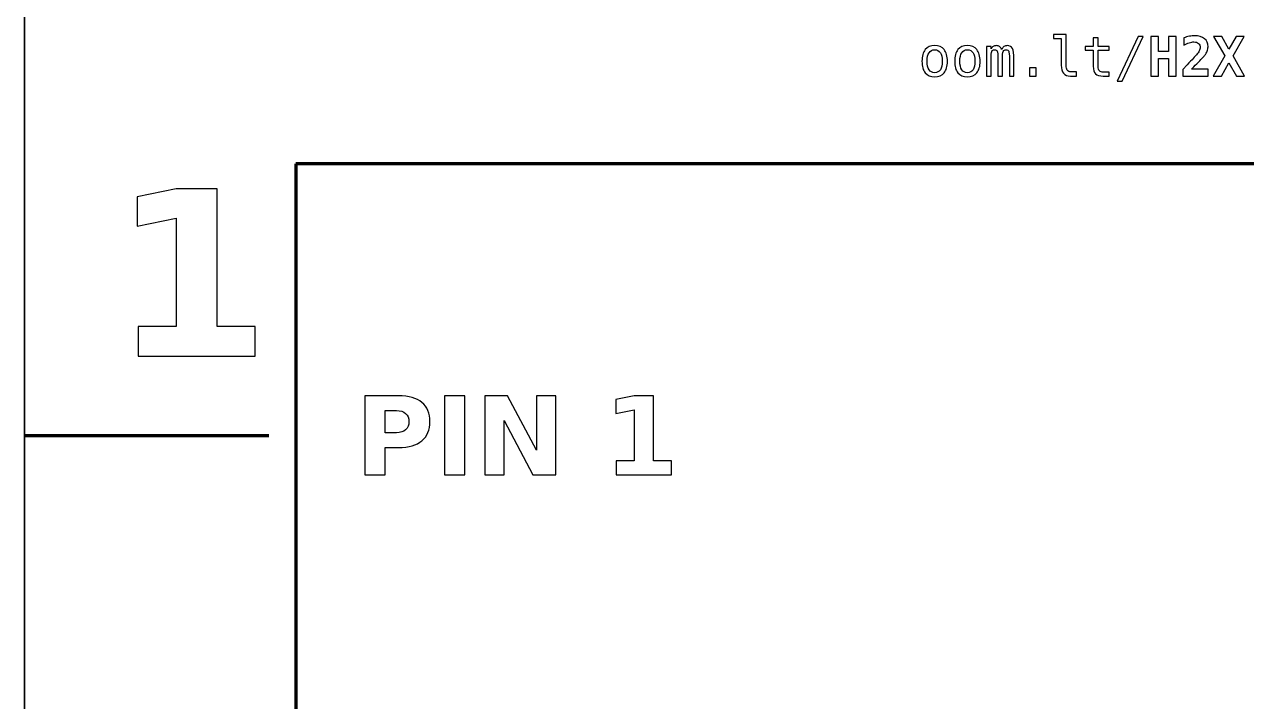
# Model space of a CAD drawing. Header units: centimetres. Extents: x -12.5 to -8.5, y -16.85 to -11.85.
# Drawn here: x -12.5 to -10.25, y -14.34 to -13.093 of the extents above; entities that cross this region are included whole.
import ezdxf

# ---------------------------------------------------------------- set-up
doc = ezdxf.new("R2010")
doc.units = ezdxf.units.CM
doc.header["$MEASUREMENT"] = 0
doc.layers.add('Layer 1', color=7, linetype='Continuous')

msp = doc.modelspace()

# ---------------------------------------------------------------- linework, layer by layer
at = {"layer": 'Layer 1', "color": 7, "lineweight": 35}
msp.add_open_spline([(-12.5, -11.85), (-12.5, -11.85), (-8.5, -11.85), (-8.5, -11.85), (-8.5, -11.85), (-8.5, -11.85), (-8.5, -16.85), (-8.5, -16.85), (-8.5, -16.85), (-8.5, -16.85), (-12.5, -16.85), (-12.5, -16.85), (-12.5, -16.85), (-12.5, -16.85), (-12.5, -11.85), (-12.5, -11.85)], degree=3, knots=[0, 0, 0, 0, 0.25, 0.25, 0.25, 0.25, 0.5, 0.5, 0.5, 0.5, 0.75, 0.75, 0.75, 0.75, 1, 1, 1, 1], dxfattribs=at)
at = {"layer": 'Layer 1', "color": 250}
for points, knots in [([(-10.58187, -13.16842), (-10.58187, -13.17246), (-10.58114, -13.17549), (-10.57965, -13.17754), (-10.57965, -13.17754), (-10.57817, -13.17959), (-10.57599, -13.18062), (-10.57309, -13.18062), (-10.57309, -13.18062), (-10.57309, -13.18062), (-10.56259, -13.18062), (-10.56259, -13.18062), (-10.56259, -13.18062), (-10.56259, -13.18062), (-10.56259, -13.18824), (-10.56259, -13.18824), (-10.56259, -13.18824), (-10.56259, -13.18824), (-10.57395, -13.18824), (-10.57395, -13.18824), (-10.57395, -13.18824), (-10.57934, -13.18824), (-10.58349, -13.18651), (-10.58644, -13.18306), (-10.58644, -13.18306), (-10.58939, -13.17961), (-10.59085, -13.17472), (-10.59085, -13.16842), (-10.59085, -13.16842), (-10.59085, -13.16842), (-10.59085, -13.11876), (-10.59085, -13.11876), (-10.59085, -13.11876), (-10.59085, -13.11876), (-10.60525, -13.11876), (-10.60525, -13.11876), (-10.60525, -13.11876), (-10.60525, -13.11876), (-10.60525, -13.11172), (-10.60525, -13.11172), (-10.60525, -13.11172), (-10.60525, -13.11172), (-10.58187, -13.11172), (-10.58187, -13.11172), (-10.58187, -13.11172), (-10.58187, -13.11172), (-10.58187, -13.16842), (-10.58187, -13.16842)], [0, 0, 0, 0, 0.0833333, 0.0833333, 0.0833333, 0.0833333, 0.1666667, 0.1666667, 0.1666667, 0.1666667, 0.25, 0.25, 0.25, 0.25, 0.3333333, 0.3333333, 0.3333333, 0.3333333, 0.4166667, 0.4166667, 0.4166667, 0.4166667, 0.5, 0.5, 0.5, 0.5, 0.5833333, 0.5833333, 0.5833333, 0.5833333, 0.6666667, 0.6666667, 0.6666667, 0.6666667, 0.75, 0.75, 0.75, 0.75, 0.8333333, 0.8333333, 0.8333333, 0.8333333, 0.9166667, 0.9166667, 0.9166667, 0.9166667, 1, 1, 1, 1]), ([(-10.52289, -13.11802), (-10.52289, -13.11802), (-10.52289, -13.13356), (-10.52289, -13.13356), (-10.52289, -13.13356), (-10.52289, -13.13356), (-10.50247, -13.13356), (-10.50247, -13.13356), (-10.50247, -13.13356), (-10.50247, -13.13356), (-10.50247, -13.14054), (-10.50247, -13.14054), (-10.50247, -13.14054), (-10.50247, -13.14054), (-10.52289, -13.14054), (-10.52289, -13.14054), (-10.52289, -13.14054), (-10.52289, -13.14054), (-10.52289, -13.17022), (-10.52289, -13.17022), (-10.52289, -13.17022), (-10.52289, -13.17426), (-10.52212, -13.17707), (-10.52059, -13.17866), (-10.52059, -13.17866), (-10.51905, -13.18026), (-10.51639, -13.18106), (-10.51259, -13.18106), (-10.51259, -13.18106), (-10.51259, -13.18106), (-10.50247, -13.18106), (-10.50247, -13.18106), (-10.50247, -13.18106), (-10.50247, -13.18106), (-10.50247, -13.18824), (-10.50247, -13.18824), (-10.50247, -13.18824), (-10.50247, -13.18824), (-10.51345, -13.18824), (-10.51345, -13.18824), (-10.51345, -13.18824), (-10.5202, -13.18824), (-10.52495, -13.18689), (-10.52772, -13.18419), (-10.52772, -13.18419), (-10.53049, -13.18149), (-10.53187, -13.17682), (-10.53187, -13.17022), (-10.53187, -13.17022), (-10.53187, -13.17022), (-10.53187, -13.14054), (-10.53187, -13.14054), (-10.53187, -13.14054), (-10.53187, -13.14054), (-10.54647, -13.14054), (-10.54647, -13.14054), (-10.54647, -13.14054), (-10.54647, -13.14054), (-10.54647, -13.13356), (-10.54647, -13.13356), (-10.54647, -13.13356), (-10.54647, -13.13356), (-10.53187, -13.13356), (-10.53187, -13.13356), (-10.53187, -13.13356), (-10.53187, -13.13356), (-10.53187, -13.11802), (-10.53187, -13.11802), (-10.53187, -13.11802), (-10.53187, -13.11802), (-10.52289, -13.11802), (-10.52289, -13.11802)], [0, 0, 0, 0, 0.0555556, 0.0555556, 0.0555556, 0.0555556, 0.1111111, 0.1111111, 0.1111111, 0.1111111, 0.1666667, 0.1666667, 0.1666667, 0.1666667, 0.2222222, 0.2222222, 0.2222222, 0.2222222, 0.2777778, 0.2777778, 0.2777778, 0.2777778, 0.3333333, 0.3333333, 0.3333333, 0.3333333, 0.3888889, 0.3888889, 0.3888889, 0.3888889, 0.4444444, 0.4444444, 0.4444444, 0.4444444, 0.5, 0.5, 0.5, 0.5, 0.5555556, 0.5555556, 0.5555556, 0.5555556, 0.6111111, 0.6111111, 0.6111111, 0.6111111, 0.6666667, 0.6666667, 0.6666667, 0.6666667, 0.7222222, 0.7222222, 0.7222222, 0.7222222, 0.7777778, 0.7777778, 0.7777778, 0.7777778, 0.8333333, 0.8333333, 0.8333333, 0.8333333, 0.8888889, 0.8888889, 0.8888889, 0.8888889, 0.9444444, 0.9444444, 0.9444444, 0.9444444, 1, 1, 1, 1]), ([(-10.44925, -13.11534), (-10.44925, -13.11534), (-10.43997, -13.11534), (-10.43997, -13.11534), (-10.43997, -13.11534), (-10.43997, -13.11534), (-10.47835, -13.19752), (-10.47835, -13.19752), (-10.47835, -13.19752), (-10.47835, -13.19752), (-10.48769, -13.19752), (-10.48769, -13.19752), (-10.48769, -13.19752), (-10.48769, -13.19752), (-10.44925, -13.11534), (-10.44925, -13.11534)], [0, 0, 0, 0, 0.25, 0.25, 0.25, 0.25, 0.5, 0.5, 0.5, 0.5, 0.75, 0.75, 0.75, 0.75, 1, 1, 1, 1]), ([(-10.42579, -13.11534), (-10.42579, -13.11534), (-10.41139, -13.11534), (-10.41139, -13.11534), (-10.41139, -13.11534), (-10.41139, -13.11534), (-10.41139, -13.14312), (-10.41139, -13.14312), (-10.41139, -13.14312), (-10.41139, -13.14312), (-10.39335, -13.14312), (-10.39335, -13.14312), (-10.39335, -13.14312), (-10.39335, -13.14312), (-10.39335, -13.11534), (-10.39335, -13.11534), (-10.39335, -13.11534), (-10.39335, -13.11534), (-10.37895, -13.11534), (-10.37895, -13.11534), (-10.37895, -13.11534), (-10.37895, -13.11534), (-10.37895, -13.18824), (-10.37895, -13.18824), (-10.37895, -13.18824), (-10.37895, -13.18824), (-10.39335, -13.18824), (-10.39335, -13.18824), (-10.39335, -13.18824), (-10.39335, -13.18824), (-10.39335, -13.15582), (-10.39335, -13.15582), (-10.39335, -13.15582), (-10.39335, -13.15582), (-10.41139, -13.15582), (-10.41139, -13.15582), (-10.41139, -13.15582), (-10.41139, -13.15582), (-10.41139, -13.18824), (-10.41139, -13.18824), (-10.41139, -13.18824), (-10.41139, -13.18824), (-10.42579, -13.18824), (-10.42579, -13.18824), (-10.42579, -13.18824), (-10.42579, -13.18824), (-10.42579, -13.11534), (-10.42579, -13.11534)], [0, 0, 0, 0, 0.0833333, 0.0833333, 0.0833333, 0.0833333, 0.1666667, 0.1666667, 0.1666667, 0.1666667, 0.25, 0.25, 0.25, 0.25, 0.3333333, 0.3333333, 0.3333333, 0.3333333, 0.4166667, 0.4166667, 0.4166667, 0.4166667, 0.5, 0.5, 0.5, 0.5, 0.5833333, 0.5833333, 0.5833333, 0.5833333, 0.6666667, 0.6666667, 0.6666667, 0.6666667, 0.75, 0.75, 0.75, 0.75, 0.8333333, 0.8333333, 0.8333333, 0.8333333, 0.9166667, 0.9166667, 0.9166667, 0.9166667, 1, 1, 1, 1]), ([(-10.35109, -13.17554), (-10.35109, -13.17554), (-10.32037, -13.17554), (-10.32037, -13.17554), (-10.32037, -13.17554), (-10.32037, -13.17554), (-10.32037, -13.18824), (-10.32037, -13.18824), (-10.32037, -13.18824), (-10.32037, -13.18824), (-10.36665, -13.18824), (-10.36665, -13.18824), (-10.36665, -13.18824), (-10.36665, -13.18824), (-10.36665, -13.17592), (-10.36665, -13.17592), (-10.36665, -13.17592), (-10.36665, -13.17592), (-10.35884, -13.16764), (-10.35884, -13.16764), (-10.35884, -13.16764), (-10.34957, -13.15777), (-10.34394, -13.15171), (-10.34195, -13.14942), (-10.34195, -13.14942), (-10.33952, -13.14662), (-10.33775, -13.14414), (-10.33669, -13.14197), (-10.33669, -13.14197), (-10.3356, -13.13981), (-10.33507, -13.13767), (-10.33507, -13.13556), (-10.33507, -13.13556), (-10.33507, -13.13231), (-10.33605, -13.12979), (-10.33802, -13.12802), (-10.33802, -13.12802), (-10.33999, -13.12624), (-10.34279, -13.12536), (-10.34639, -13.12536), (-10.34639, -13.12536), (-10.34897, -13.12536), (-10.35185, -13.12587), (-10.35505, -13.12689), (-10.35505, -13.12689), (-10.35827, -13.12792), (-10.3616, -13.12941), (-10.36509, -13.13136), (-10.36509, -13.13136), (-10.36509, -13.13136), (-10.36509, -13.11792), (-10.36509, -13.11792), (-10.36509, -13.11792), (-10.3616, -13.11666), (-10.3582, -13.11569), (-10.35485, -13.11502), (-10.35485, -13.11502), (-10.35152, -13.11436), (-10.34832, -13.11402), (-10.34527, -13.11402), (-10.34527, -13.11402), (-10.33755, -13.11402), (-10.33149, -13.11582), (-10.32709, -13.11942), (-10.32709, -13.11942), (-10.32267, -13.12301), (-10.32047, -13.12792), (-10.32047, -13.13414), (-10.32047, -13.13414), (-10.32047, -13.13701), (-10.32095, -13.13969), (-10.3219, -13.14219), (-10.3219, -13.14219), (-10.32287, -13.14471), (-10.32452, -13.14749), (-10.32687, -13.15054), (-10.32687, -13.15054), (-10.32859, -13.15276), (-10.33332, -13.15774), (-10.34107, -13.16549), (-10.34107, -13.16549), (-10.34527, -13.16967), (-10.3486, -13.17304), (-10.35109, -13.17554)], [0, 0, 0, 0, 0.047619, 0.047619, 0.047619, 0.047619, 0.0952381, 0.0952381, 0.0952381, 0.0952381, 0.1428571, 0.1428571, 0.1428571, 0.1428571, 0.1904762, 0.1904762, 0.1904762, 0.1904762, 0.2380952, 0.2380952, 0.2380952, 0.2380952, 0.2857143, 0.2857143, 0.2857143, 0.2857143, 0.3333333, 0.3333333, 0.3333333, 0.3333333, 0.3809524, 0.3809524, 0.3809524, 0.3809524, 0.4285714, 0.4285714, 0.4285714, 0.4285714, 0.4761905, 0.4761905, 0.4761905, 0.4761905, 0.5238095, 0.5238095, 0.5238095, 0.5238095, 0.5714286, 0.5714286, 0.5714286, 0.5714286, 0.6190476, 0.6190476, 0.6190476, 0.6190476, 0.6666667, 0.6666667, 0.6666667, 0.6666667, 0.7142857, 0.7142857, 0.7142857, 0.7142857, 0.7619048, 0.7619048, 0.7619048, 0.7619048, 0.8095238, 0.8095238, 0.8095238, 0.8095238, 0.8571429, 0.8571429, 0.8571429, 0.8571429, 0.9047619, 0.9047619, 0.9047619, 0.9047619, 0.952381, 0.952381, 0.952381, 0.952381, 1, 1, 1, 1]), ([(-10.25319, -13.18824), (-10.25319, -13.18824), (-10.26807, -13.18824), (-10.26807, -13.18824), (-10.26807, -13.18824), (-10.26807, -13.18824), (-10.28199, -13.16412), (-10.28199, -13.16412), (-10.28199, -13.16412), (-10.28199, -13.16412), (-10.29587, -13.18824), (-10.29587, -13.18824), (-10.29587, -13.18824), (-10.29587, -13.18824), (-10.31075, -13.18824), (-10.31075, -13.18824), (-10.31075, -13.18824), (-10.31075, -13.18824), (-10.28937, -13.15122), (-10.28937, -13.15122), (-10.28937, -13.15122), (-10.28937, -13.15122), (-10.31017, -13.11534), (-10.31017, -13.11534), (-10.31017, -13.11534), (-10.31017, -13.11534), (-10.29527, -13.11534), (-10.29527, -13.11534), (-10.29527, -13.11534), (-10.29527, -13.11534), (-10.28199, -13.13854), (-10.28199, -13.13854), (-10.28199, -13.13854), (-10.28199, -13.13854), (-10.26867, -13.11534), (-10.26867, -13.11534), (-10.26867, -13.11534), (-10.26867, -13.11534), (-10.25377, -13.11534), (-10.25377, -13.11534), (-10.25377, -13.11534), (-10.25377, -13.11534), (-10.27447, -13.15122), (-10.27447, -13.15122), (-10.27447, -13.15122), (-10.27447, -13.15122), (-10.25319, -13.18824), (-10.25319, -13.18824)], [0, 0, 0, 0, 0.0833333, 0.0833333, 0.0833333, 0.0833333, 0.1666667, 0.1666667, 0.1666667, 0.1666667, 0.25, 0.25, 0.25, 0.25, 0.3333333, 0.3333333, 0.3333333, 0.3333333, 0.4166667, 0.4166667, 0.4166667, 0.4166667, 0.5, 0.5, 0.5, 0.5, 0.5833333, 0.5833333, 0.5833333, 0.5833333, 0.6666667, 0.6666667, 0.6666667, 0.6666667, 0.75, 0.75, 0.75, 0.75, 0.8333333, 0.8333333, 0.8333333, 0.8333333, 0.9166667, 0.9166667, 0.9166667, 0.9166667, 1, 1, 1, 1]), ([(-10.82379, -13.13224), (-10.8162, -13.13224), (-10.8104, -13.13469), (-10.80639, -13.13961), (-10.80639, -13.13961), (-10.80237, -13.14452), (-10.80035, -13.15164), (-10.80035, -13.16094), (-10.80035, -13.16094), (-10.80035, -13.17029), (-10.80235, -13.17741), (-10.80635, -13.18231), (-10.80635, -13.18231), (-10.81037, -13.18721), (-10.81617, -13.18966), (-10.82379, -13.18966), (-10.82379, -13.18966), (-10.83139, -13.18966), (-10.83717, -13.18721), (-10.84119, -13.18231), (-10.84119, -13.18231), (-10.84519, -13.17741), (-10.84719, -13.17029), (-10.84719, -13.16094), (-10.84719, -13.16094), (-10.84719, -13.15164), (-10.84519, -13.14452), (-10.84119, -13.13961), (-10.84119, -13.13961), (-10.83717, -13.13469), (-10.83139, -13.13224), (-10.82379, -13.13224)], [0, 0, 0, 0, 0.125, 0.125, 0.125, 0.125, 0.25, 0.25, 0.25, 0.25, 0.375, 0.375, 0.375, 0.375, 0.5, 0.5, 0.5, 0.5, 0.625, 0.625, 0.625, 0.625, 0.75, 0.75, 0.75, 0.75, 0.875, 0.875, 0.875, 0.875, 1, 1, 1, 1]), ([(-10.82379, -13.13986), (-10.82835, -13.13986), (-10.8318, -13.14162), (-10.83415, -13.14517), (-10.83415, -13.14517), (-10.8365, -13.14872), (-10.83767, -13.15399), (-10.83767, -13.16094), (-10.83767, -13.16094), (-10.83767, -13.16787), (-10.8365, -13.17312), (-10.83415, -13.17669), (-10.83415, -13.17669), (-10.8318, -13.18026), (-10.82835, -13.18204), (-10.82379, -13.18204), (-10.82379, -13.18204), (-10.8192, -13.18204), (-10.81574, -13.18026), (-10.81339, -13.17669), (-10.81339, -13.17669), (-10.81104, -13.17312), (-10.80987, -13.16787), (-10.80987, -13.16094), (-10.80987, -13.16094), (-10.80987, -13.15399), (-10.81104, -13.14872), (-10.81339, -13.14517), (-10.81339, -13.14517), (-10.81574, -13.14162), (-10.8192, -13.13986), (-10.82379, -13.13986)], [0, 0, 0, 0, 0.125, 0.125, 0.125, 0.125, 0.25, 0.25, 0.25, 0.25, 0.375, 0.375, 0.375, 0.375, 0.5, 0.5, 0.5, 0.5, 0.625, 0.625, 0.625, 0.625, 0.75, 0.75, 0.75, 0.75, 0.875, 0.875, 0.875, 0.875, 1, 1, 1, 1]), ([(-10.76359, -13.13224), (-10.756, -13.13224), (-10.7502, -13.13469), (-10.74619, -13.13961), (-10.74619, -13.13961), (-10.74217, -13.14452), (-10.74015, -13.15164), (-10.74015, -13.16094), (-10.74015, -13.16094), (-10.74015, -13.17029), (-10.74215, -13.17741), (-10.74615, -13.18231), (-10.74615, -13.18231), (-10.75017, -13.18721), (-10.75597, -13.18966), (-10.76359, -13.18966), (-10.76359, -13.18966), (-10.77119, -13.18966), (-10.77697, -13.18721), (-10.78099, -13.18231), (-10.78099, -13.18231), (-10.78499, -13.17741), (-10.78699, -13.17029), (-10.78699, -13.16094), (-10.78699, -13.16094), (-10.78699, -13.15164), (-10.78499, -13.14452), (-10.78099, -13.13961), (-10.78099, -13.13961), (-10.77697, -13.13469), (-10.77119, -13.13224), (-10.76359, -13.13224)], [0, 0, 0, 0, 0.125, 0.125, 0.125, 0.125, 0.25, 0.25, 0.25, 0.25, 0.375, 0.375, 0.375, 0.375, 0.5, 0.5, 0.5, 0.5, 0.625, 0.625, 0.625, 0.625, 0.75, 0.75, 0.75, 0.75, 0.875, 0.875, 0.875, 0.875, 1, 1, 1, 1]), ([(-10.76359, -13.13986), (-10.76815, -13.13986), (-10.7716, -13.14162), (-10.77395, -13.14517), (-10.77395, -13.14517), (-10.7763, -13.14872), (-10.77747, -13.15399), (-10.77747, -13.16094), (-10.77747, -13.16094), (-10.77747, -13.16787), (-10.7763, -13.17312), (-10.77395, -13.17669), (-10.77395, -13.17669), (-10.7716, -13.18026), (-10.76815, -13.18204), (-10.76359, -13.18204), (-10.76359, -13.18204), (-10.759, -13.18204), (-10.75554, -13.18026), (-10.75319, -13.17669), (-10.75319, -13.17669), (-10.75084, -13.17312), (-10.74967, -13.16787), (-10.74967, -13.16094), (-10.74967, -13.16094), (-10.74967, -13.15399), (-10.75084, -13.14872), (-10.75319, -13.14517), (-10.75319, -13.14517), (-10.75554, -13.14162), (-10.759, -13.13986), (-10.76359, -13.13986)], [0, 0, 0, 0, 0.125, 0.125, 0.125, 0.125, 0.25, 0.25, 0.25, 0.25, 0.375, 0.375, 0.375, 0.375, 0.5, 0.5, 0.5, 0.5, 0.625, 0.625, 0.625, 0.625, 0.75, 0.75, 0.75, 0.75, 0.875, 0.875, 0.875, 0.875, 1, 1, 1, 1]), ([(-10.70047, -13.13912), (-10.69937, -13.13677), (-10.69795, -13.13504), (-10.69624, -13.13392), (-10.69624, -13.13392), (-10.69454, -13.13281), (-10.69247, -13.13224), (-10.69007, -13.13224), (-10.69007, -13.13224), (-10.68567, -13.13224), (-10.68257, -13.13394), (-10.68077, -13.13734), (-10.68077, -13.13734), (-10.67895, -13.14074), (-10.67805, -13.14714), (-10.67805, -13.15656), (-10.67805, -13.15656), (-10.67805, -13.15656), (-10.67805, -13.18824), (-10.67805, -13.18824), (-10.67805, -13.18824), (-10.67805, -13.18824), (-10.68625, -13.18824), (-10.68625, -13.18824), (-10.68625, -13.18824), (-10.68625, -13.18824), (-10.68625, -13.15694), (-10.68625, -13.15694), (-10.68625, -13.15694), (-10.68625, -13.14922), (-10.68669, -13.14444), (-10.68755, -13.14256), (-10.68755, -13.14256), (-10.6884, -13.14069), (-10.68999, -13.13976), (-10.69227, -13.13976), (-10.69227, -13.13976), (-10.69487, -13.13976), (-10.69665, -13.14076), (-10.69762, -13.14276), (-10.69762, -13.14276), (-10.69857, -13.14476), (-10.69905, -13.14949), (-10.69905, -13.15694), (-10.69905, -13.15694), (-10.69905, -13.15694), (-10.69905, -13.18824), (-10.69905, -13.18824), (-10.69905, -13.18824), (-10.69905, -13.18824), (-10.70725, -13.18824), (-10.70725, -13.18824), (-10.70725, -13.18824), (-10.70725, -13.18824), (-10.70725, -13.15694), (-10.70725, -13.15694), (-10.70725, -13.15694), (-10.70725, -13.14912), (-10.70772, -13.14431), (-10.70865, -13.14249), (-10.70865, -13.14249), (-10.70957, -13.14067), (-10.71124, -13.13976), (-10.71365, -13.13976), (-10.71365, -13.13976), (-10.71604, -13.13976), (-10.71769, -13.14076), (-10.7186, -13.14276), (-10.7186, -13.14276), (-10.71954, -13.14476), (-10.72, -13.14949), (-10.72, -13.15694), (-10.72, -13.15694), (-10.72, -13.15694), (-10.72, -13.18824), (-10.72, -13.18824), (-10.72, -13.18824), (-10.72, -13.18824), (-10.72815, -13.18824), (-10.72815, -13.18824), (-10.72815, -13.18824), (-10.72815, -13.18824), (-10.72815, -13.13356), (-10.72815, -13.13356), (-10.72815, -13.13356), (-10.72815, -13.13356), (-10.72, -13.13356), (-10.72, -13.13356), (-10.72, -13.13356), (-10.72, -13.13356), (-10.72, -13.13824), (-10.72, -13.13824), (-10.72, -13.13824), (-10.71894, -13.13629), (-10.71759, -13.13481), (-10.71597, -13.13377), (-10.71597, -13.13377), (-10.71437, -13.13276), (-10.71254, -13.13224), (-10.71049, -13.13224), (-10.71049, -13.13224), (-10.708, -13.13224), (-10.70595, -13.13281), (-10.7043, -13.13394), (-10.7043, -13.13394), (-10.70265, -13.13509), (-10.70139, -13.13681), (-10.70047, -13.13912)], [0, 0, 0, 0, 0.037037, 0.037037, 0.037037, 0.037037, 0.0740741, 0.0740741, 0.0740741, 0.0740741, 0.1111111, 0.1111111, 0.1111111, 0.1111111, 0.1481481, 0.1481481, 0.1481481, 0.1481481, 0.1851852, 0.1851852, 0.1851852, 0.1851852, 0.2222222, 0.2222222, 0.2222222, 0.2222222, 0.2592593, 0.2592593, 0.2592593, 0.2592593, 0.2962963, 0.2962963, 0.2962963, 0.2962963, 0.3333333, 0.3333333, 0.3333333, 0.3333333, 0.3703704, 0.3703704, 0.3703704, 0.3703704, 0.4074074, 0.4074074, 0.4074074, 0.4074074, 0.4444444, 0.4444444, 0.4444444, 0.4444444, 0.4814815, 0.4814815, 0.4814815, 0.4814815, 0.5185185, 0.5185185, 0.5185185, 0.5185185, 0.5555556, 0.5555556, 0.5555556, 0.5555556, 0.5925926, 0.5925926, 0.5925926, 0.5925926, 0.6296296, 0.6296296, 0.6296296, 0.6296296, 0.6666667, 0.6666667, 0.6666667, 0.6666667, 0.7037037, 0.7037037, 0.7037037, 0.7037037, 0.7407407, 0.7407407, 0.7407407, 0.7407407, 0.7777778, 0.7777778, 0.7777778, 0.7777778, 0.8148148, 0.8148148, 0.8148148, 0.8148148, 0.8518519, 0.8518519, 0.8518519, 0.8518519, 0.8888889, 0.8888889, 0.8888889, 0.8888889, 0.9259259, 0.9259259, 0.9259259, 0.9259259, 0.962963, 0.962963, 0.962963, 0.962963, 1, 1, 1, 1]), ([(-10.64939, -13.17334), (-10.64939, -13.17334), (-10.63709, -13.17334), (-10.63709, -13.17334), (-10.63709, -13.17334), (-10.63709, -13.17334), (-10.63709, -13.18824), (-10.63709, -13.18824), (-10.63709, -13.18824), (-10.63709, -13.18824), (-10.64939, -13.18824), (-10.64939, -13.18824), (-10.64939, -13.18824), (-10.64939, -13.18824), (-10.64939, -13.17334), (-10.64939, -13.17334)], [0, 0, 0, 0, 0.25, 0.25, 0.25, 0.25, 0.5, 0.5, 0.5, 0.5, 0.75, 0.75, 0.75, 0.75, 1, 1, 1, 1]), ([(-12.29076, -13.64935), (-12.29076, -13.64935), (-12.22049, -13.64935), (-12.22049, -13.64935), (-12.22049, -13.64935), (-12.22049, -13.64935), (-12.22049, -13.44989), (-12.22049, -13.44989), (-12.22049, -13.44989), (-12.22049, -13.44989), (-12.29259, -13.46478), (-12.29259, -13.46478), (-12.29259, -13.46478), (-12.29259, -13.46478), (-12.29259, -13.41059), (-12.29259, -13.41059), (-12.29259, -13.41059), (-12.29259, -13.41059), (-12.22091, -13.3957), (-12.22091, -13.3957), (-12.22091, -13.3957), (-12.22091, -13.3957), (-12.14528, -13.3957), (-12.14528, -13.3957), (-12.14528, -13.3957), (-12.14528, -13.3957), (-12.14528, -13.64935), (-12.14528, -13.64935), (-12.14528, -13.64935), (-12.14528, -13.64935), (-12.075, -13.64935), (-12.075, -13.64935), (-12.075, -13.64935), (-12.075, -13.64935), (-12.075, -13.70431), (-12.075, -13.70431), (-12.075, -13.70431), (-12.075, -13.70431), (-12.29076, -13.70431), (-12.29076, -13.70431), (-12.29076, -13.70431), (-12.29076, -13.70431), (-12.29076, -13.64935), (-12.29076, -13.64935)], [0, 0, 0, 0, 0.0909091, 0.0909091, 0.0909091, 0.0909091, 0.1818182, 0.1818182, 0.1818182, 0.1818182, 0.2727273, 0.2727273, 0.2727273, 0.2727273, 0.3636364, 0.3636364, 0.3636364, 0.3636364, 0.4545455, 0.4545455, 0.4545455, 0.4545455, 0.5454545, 0.5454545, 0.5454545, 0.5454545, 0.6363636, 0.6363636, 0.6363636, 0.6363636, 0.7272727, 0.7272727, 0.7272727, 0.7272727, 0.8181818, 0.8181818, 0.8181818, 0.8181818, 0.9090909, 0.9090909, 0.9090909, 0.9090909, 1, 1, 1, 1]), ([(-11.8733, -13.777), (-11.8733, -13.777), (-11.8109, -13.777), (-11.8109, -13.777), (-11.8109, -13.777), (-11.79234, -13.777), (-11.7781, -13.78113), (-11.76817, -13.78937), (-11.76817, -13.78937), (-11.75824, -13.7976), (-11.75327, -13.80933), (-11.75327, -13.82457), (-11.75327, -13.82457), (-11.75327, -13.83983), (-11.75824, -13.8516), (-11.76817, -13.85983), (-11.76817, -13.85983), (-11.7781, -13.86807), (-11.79234, -13.8722), (-11.8109, -13.8722), (-11.8109, -13.8722), (-11.8109, -13.8722), (-11.8357, -13.8722), (-11.8357, -13.8722), (-11.8357, -13.8722), (-11.8357, -13.8722), (-11.8357, -13.9228), (-11.8357, -13.9228), (-11.8357, -13.9228), (-11.8357, -13.9228), (-11.8733, -13.9228), (-11.8733, -13.9228), (-11.8733, -13.9228), (-11.8733, -13.9228), (-11.8733, -13.777), (-11.8733, -13.777)], [0, 0, 0, 0, 0.1111111, 0.1111111, 0.1111111, 0.1111111, 0.2222222, 0.2222222, 0.2222222, 0.2222222, 0.3333333, 0.3333333, 0.3333333, 0.3333333, 0.4444444, 0.4444444, 0.4444444, 0.4444444, 0.5555556, 0.5555556, 0.5555556, 0.5555556, 0.6666667, 0.6666667, 0.6666667, 0.6666667, 0.7777778, 0.7777778, 0.7777778, 0.7777778, 0.8888889, 0.8888889, 0.8888889, 0.8888889, 1, 1, 1, 1]), ([(-11.72673, -13.777), (-11.72673, -13.777), (-11.68913, -13.777), (-11.68913, -13.777), (-11.68913, -13.777), (-11.68913, -13.777), (-11.68913, -13.9228), (-11.68913, -13.9228), (-11.68913, -13.9228), (-11.68913, -13.9228), (-11.72673, -13.9228), (-11.72673, -13.9228), (-11.72673, -13.9228), (-11.72673, -13.9228), (-11.72673, -13.777), (-11.72673, -13.777)], [0, 0, 0, 0, 0.25, 0.25, 0.25, 0.25, 0.5, 0.5, 0.5, 0.5, 0.75, 0.75, 0.75, 0.75, 1, 1, 1, 1]), ([(-11.65233, -13.777), (-11.65233, -13.777), (-11.61033, -13.777), (-11.61033, -13.777), (-11.61033, -13.777), (-11.61033, -13.777), (-11.5573, -13.877), (-11.5573, -13.877), (-11.5573, -13.877), (-11.5573, -13.877), (-11.5573, -13.777), (-11.5573, -13.777), (-11.5573, -13.777), (-11.5573, -13.777), (-11.52167, -13.777), (-11.52167, -13.777), (-11.52167, -13.777), (-11.52167, -13.777), (-11.52167, -13.9228), (-11.52167, -13.9228), (-11.52167, -13.9228), (-11.52167, -13.9228), (-11.56367, -13.9228), (-11.56367, -13.9228), (-11.56367, -13.9228), (-11.56367, -13.9228), (-11.6167, -13.8228), (-11.6167, -13.8228), (-11.6167, -13.8228), (-11.6167, -13.8228), (-11.6167, -13.9228), (-11.6167, -13.9228), (-11.6167, -13.9228), (-11.6167, -13.9228), (-11.65233, -13.9228), (-11.65233, -13.9228), (-11.65233, -13.9228), (-11.65233, -13.9228), (-11.65233, -13.777), (-11.65233, -13.777)], [0, 0, 0, 0, 0.1, 0.1, 0.1, 0.1, 0.2, 0.2, 0.2, 0.2, 0.3, 0.3, 0.3, 0.3, 0.4, 0.4, 0.4, 0.4, 0.5, 0.5, 0.5, 0.5, 0.6, 0.6, 0.6, 0.6, 0.7, 0.7, 0.7, 0.7, 0.8, 0.8, 0.8, 0.8, 0.9, 0.9, 0.9, 0.9, 1, 1, 1, 1]), ([(-11.41027, -13.89683), (-11.41027, -13.89683), (-11.37707, -13.89683), (-11.37707, -13.89683), (-11.37707, -13.89683), (-11.37707, -13.89683), (-11.37707, -13.8026), (-11.37707, -13.8026), (-11.37707, -13.8026), (-11.37707, -13.8026), (-11.41113, -13.80963), (-11.41113, -13.80963), (-11.41113, -13.80963), (-11.41113, -13.80963), (-11.41113, -13.78403), (-11.41113, -13.78403), (-11.41113, -13.78403), (-11.41113, -13.78403), (-11.37727, -13.777), (-11.37727, -13.777), (-11.37727, -13.777), (-11.37727, -13.777), (-11.34153, -13.777), (-11.34153, -13.777), (-11.34153, -13.777), (-11.34153, -13.777), (-11.34153, -13.89683), (-11.34153, -13.89683), (-11.34153, -13.89683), (-11.34153, -13.89683), (-11.30833, -13.89683), (-11.30833, -13.89683), (-11.30833, -13.89683), (-11.30833, -13.89683), (-11.30833, -13.9228), (-11.30833, -13.9228), (-11.30833, -13.9228), (-11.30833, -13.9228), (-11.41027, -13.9228), (-11.41027, -13.9228), (-11.41027, -13.9228), (-11.41027, -13.9228), (-11.41027, -13.89683), (-11.41027, -13.89683)], [0, 0, 0, 0, 0.0909091, 0.0909091, 0.0909091, 0.0909091, 0.1818182, 0.1818182, 0.1818182, 0.1818182, 0.2727273, 0.2727273, 0.2727273, 0.2727273, 0.3636364, 0.3636364, 0.3636364, 0.3636364, 0.4545455, 0.4545455, 0.4545455, 0.4545455, 0.5454545, 0.5454545, 0.5454545, 0.5454545, 0.6363636, 0.6363636, 0.6363636, 0.6363636, 0.7272727, 0.7272727, 0.7272727, 0.7272727, 0.8181818, 0.8181818, 0.8181818, 0.8181818, 0.9090909, 0.9090909, 0.9090909, 0.9090909, 1, 1, 1, 1]), ([(-11.8357, -13.80423), (-11.8357, -13.80423), (-11.8357, -13.84497), (-11.8357, -13.84497), (-11.8357, -13.84497), (-11.8357, -13.84497), (-11.8149, -13.84497), (-11.8149, -13.84497), (-11.8149, -13.84497), (-11.8076, -13.84497), (-11.80197, -13.8432), (-11.798, -13.83963), (-11.798, -13.83963), (-11.79404, -13.8361), (-11.79204, -13.83107), (-11.79204, -13.82457), (-11.79204, -13.82457), (-11.79204, -13.81803), (-11.79404, -13.81303), (-11.798, -13.8095), (-11.798, -13.8095), (-11.80197, -13.806), (-11.8076, -13.80423), (-11.8149, -13.80423), (-11.8149, -13.80423), (-11.8149, -13.80423), (-11.8357, -13.80423), (-11.8357, -13.80423)], [0, 0, 0, 0, 0.1428571, 0.1428571, 0.1428571, 0.1428571, 0.2857143, 0.2857143, 0.2857143, 0.2857143, 0.4285714, 0.4285714, 0.4285714, 0.4285714, 0.5714286, 0.5714286, 0.5714286, 0.5714286, 0.7142857, 0.7142857, 0.7142857, 0.7142857, 0.8571429, 0.8571429, 0.8571429, 0.8571429, 1, 1, 1, 1])]:
    msp.add_open_spline(points, degree=3, knots=knots, dxfattribs=at)
at = {"layer": 'Layer 1', "color": 250, "lineweight": 100}
msp.add_open_spline([(-12, -13.35), (-12, -13.35), (-9, -13.35), (-9, -13.35), (-9, -13.35), (-9, -13.35), (-9, -16.25), (-9, -16.25), (-9, -16.25), (-9, -16.25), (-12, -16.25), (-12, -16.25), (-12, -16.25), (-12, -16.25), (-12, -13.35), (-12, -13.35)], degree=3, knots=[0, 0, 0, 0, 0.25, 0.25, 0.25, 0.25, 0.5, 0.5, 0.5, 0.5, 0.75, 0.75, 0.75, 0.75, 1, 1, 1, 1], dxfattribs=at)
at = {"layer": 'Layer 1', "color": 250, "lineweight": 106}
msp.add_open_spline([(-12.5, -13.85), (-12.5, -13.85), (-12.05001, -13.84998), (-12.05001, -13.84998)], degree=3, dxfattribs=at)

doc.saveas('drawing.dxf')
